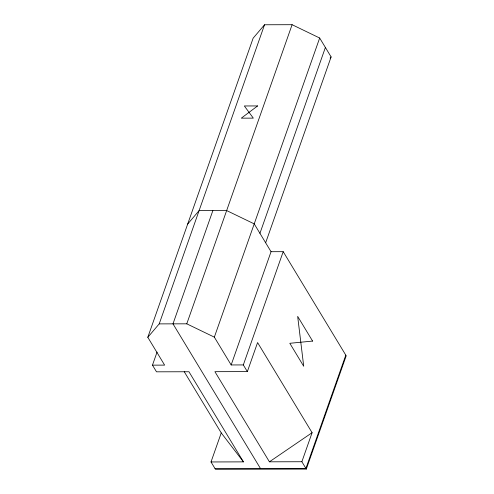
<?xml version="1.0" encoding="UTF-8"?>
<svg xmlns="http://www.w3.org/2000/svg" width="494" height="494" viewBox="0 0 494 494"><rect width="100%" height="100%" fill="white"/><g stroke="black" fill="none" stroke-linecap="round" stroke-linejoin="round"><path stroke-width="0.74" d="M157.067 352.08L152.467 365.146L164.626 365.115L147.805 337.303L253.138 38.18L264.543 24.768L292.102 24.7L319.674 38.019L331.11 56.921L265.655 242.782M147.805 337.303L159.21 323.885L264.543 24.768M212.871 210.592L172.986 323.854L260.48 468.522M159.21 323.885L186.769 323.823L292.102 24.7M184.237 371.729L221.244 432.917L211.012 461.958L215.458 469.3L306.311 469.078L301.871 461.736L269.421 461.816L214.909 371.679L247.358 371.605L243.32 364.93L231.161 364.955L214.34 337.143L319.674 38.019M259.937 233.329L325.392 47.467M231.161 364.955L271.045 251.699L254.225 223.881L226.653 210.561L199.094 210.629L187.689 224.041M243.32 364.93L283.204 251.668L271.045 251.699M247.358 371.605L257.584 342.564L312.097 432.695L301.871 461.736M345.794 355.155L305.91 468.411L215.051 468.633M306.311 469.078L346.195 355.822L283.204 251.668M330.116 58.088L331.11 56.921M269.421 461.816L312.097 432.695M211.012 461.958L243.462 461.878L188.955 371.747L156.505 371.821L152.467 365.146M186.769 323.823L214.34 337.143M221.244 432.917L243.462 461.878M257.615 105.938L241.294 118.159L253.317 118.128L244.339 105.969L257.615 105.938M312.591 341.076L289.817 343.293L303.717 366.276L297.666 316.395L312.591 341.076"/></g></svg>
